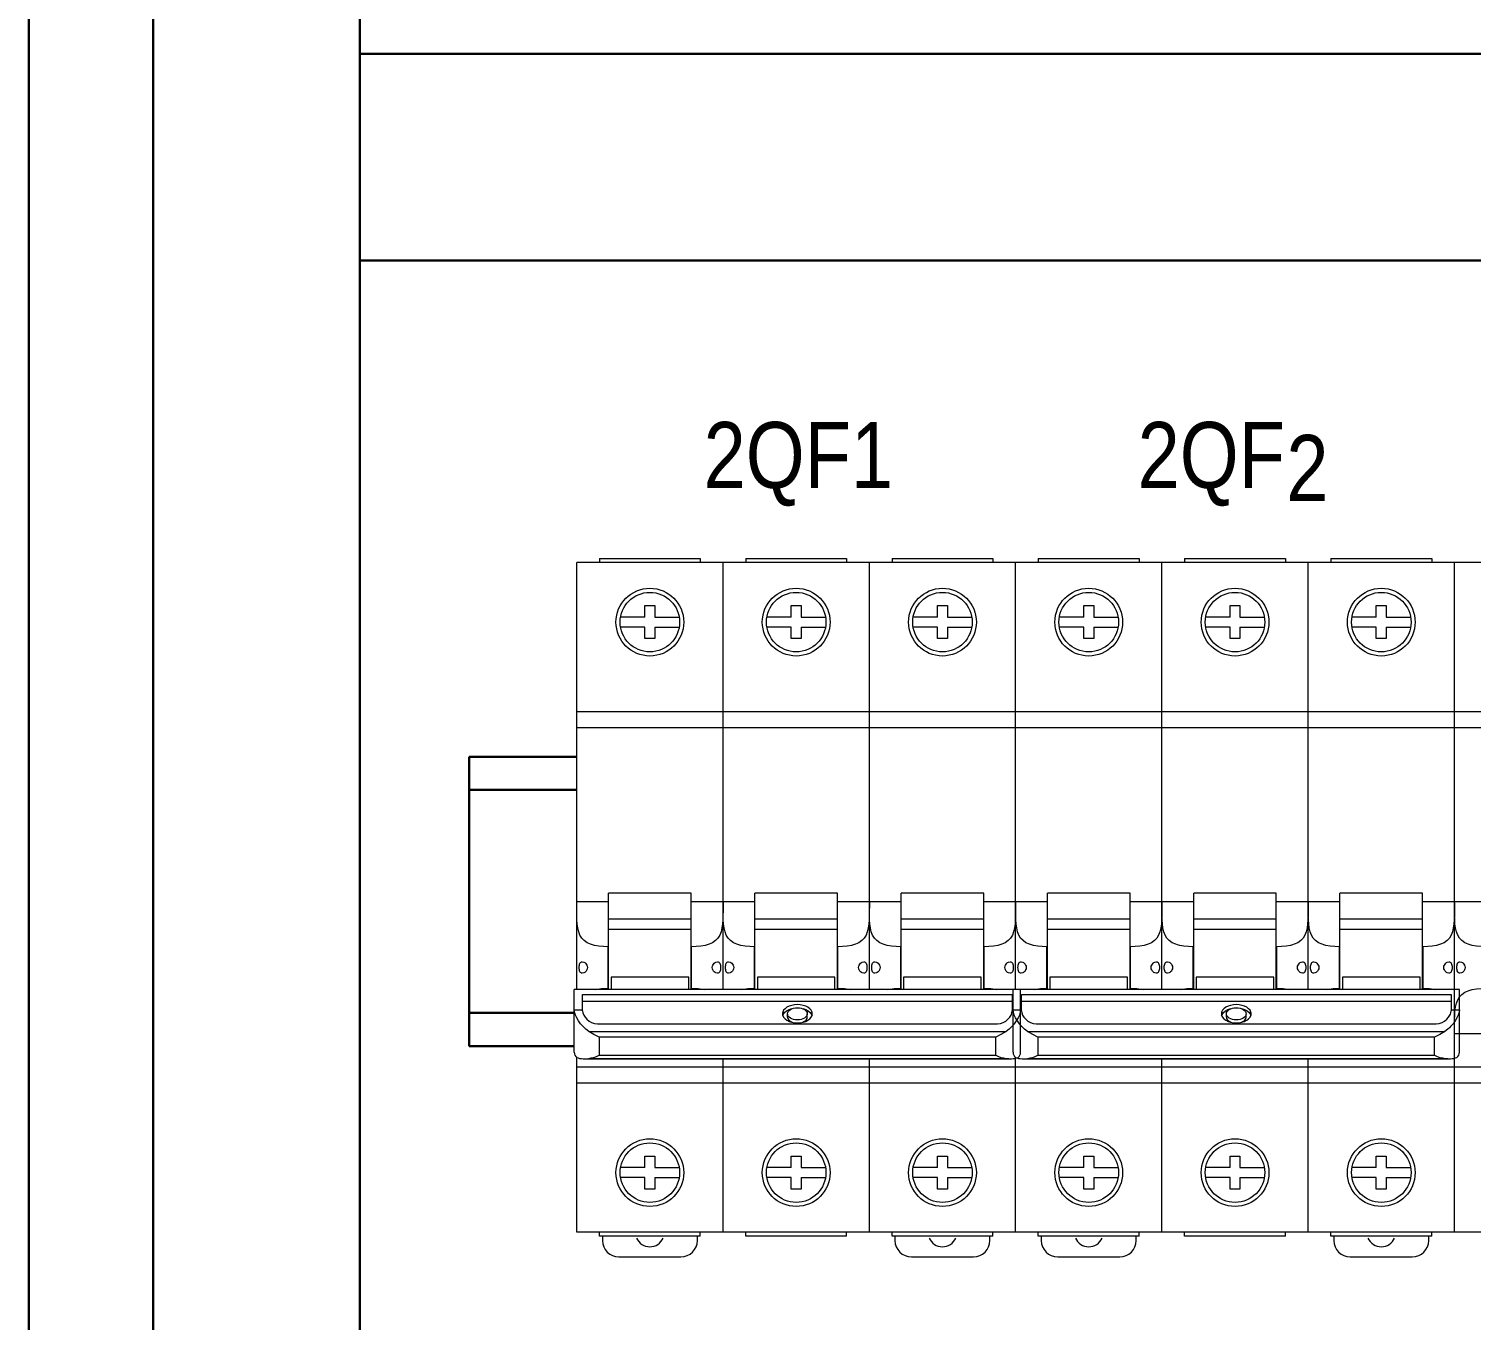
# Model space of a CAD drawing. Header units: millimetres. Extents: x -6000 to 26000, y -6000 to 26000.
# Drawn here: x 78.19 to 102.47, y -4519.21 to -4497.48 of the extents above; entities that cross this region are included whole.
import ezdxf

# ---------------------------------------------------------------- set-up
doc = ezdxf.new("R2010")
doc.units = ezdxf.units.MM
doc.header["$MEASUREMENT"] = 0
for name, color, linetype, lineweight in [('Чертеж и Рисунок_Ном._пера__1', 7, 'Continuous', 15), ('Чертеж и Рисунок_Ном._пера__21', 7, 'Continuous', 30), ('Чертеж и Рисунок_Ном._пера__7', 7, 'Continuous', 15)]:
    doc.layers.add(name, color=color, linetype=linetype, lineweight=lineweight)
doc.styles.add('СГЕНЕРИР_СТИЛЬ_1', font='ARIALN.TTF')

msp = doc.modelspace()

# ---------------------------------------------------------------- linework, layer by layer
at = {"layer": 'Чертеж и Рисунок_Ном._пера__21', "color": 7, "linetype": 'Continuous', "lineweight": 30}
for p, q in [((78.19, -4613.632), (78.19, -4363.252)), ((80.281, -4554.544), (80.281, -4371.272)), ((83.759, -4371.272), (83.759, -4554.544)), ((83.759, -4497.902), (156.104, -4497.902)), ((83.759, -4501.379), (83.759, -4497.902)), ((156.104, -4501.379), (83.759, -4501.379)), ((85.603, -4509.731), (87.411, -4509.731)), ((85.603, -4514.6), (85.603, -4509.731)), ((85.603, -4510.288), (87.411, -4510.288)), ((87.377, -4514.043), (85.603, -4514.043)), ((87.37, -4514.6), (85.603, -4514.6))]:
    msp.add_line(p, q, dxfattribs=at)
at = {"layer": 'Чертеж и Рисунок_Ном._пера__7', "color": 7, "linetype": 'Continuous', "lineweight": 15}
for p, q in [((87.411, -4513.648), (87.411, -4506.464)), ((94.798, -4506.464), (87.411, -4506.464)), ((87.794, -4506.395), (87.794, -4506.464)), ((87.794, -4506.395), (89.491, -4506.395)), ((89.491, -4506.395), (89.491, -4506.464)), ((89.874, -4513.648), (89.874, -4506.464)), ((90.256, -4506.395), (90.256, -4506.464)), ((90.256, -4506.395), (91.953, -4506.395)), ((91.953, -4506.395), (91.953, -4506.464)), ((92.336, -4513.648), (92.336, -4506.464)), ((92.718, -4506.395), (92.718, -4506.464)), ((92.718, -4506.395), (94.415, -4506.395)), ((94.415, -4506.395), (94.415, -4506.464)), ((94.798, -4513.648), (94.798, -4506.464)), ((94.798, -4513.648), (94.798, -4506.464)), ((102.184, -4506.464), (94.798, -4506.464)), ((95.18, -4506.395), (95.18, -4506.464)), ((95.18, -4506.395), (96.877, -4506.395)), ((96.877, -4506.395), (96.877, -4506.464)), ((97.26, -4513.648), (97.26, -4506.464)), ((97.642, -4506.395), (97.642, -4506.464)), ((97.642, -4506.395), (99.339, -4506.395)), ((99.339, -4506.395), (99.339, -4506.464)), ((99.722, -4513.648), (99.722, -4506.464)), ((100.104, -4506.395), (100.104, -4506.464)), ((100.104, -4506.395), (101.801, -4506.395)), ((101.801, -4506.395), (101.801, -4506.464)), ((102.184, -4513.648), (102.184, -4506.464)), ((102.184, -4517.731), (102.184, -4506.464)), ((104.646, -4506.464), (102.184, -4506.464)), ((88.559, -4507.382), (88.559, -4507.187)), ((88.559, -4507.187), (88.726, -4507.187)), ((88.726, -4507.187), (88.726, -4507.382)), ((91.021, -4507.382), (91.021, -4507.187)), ((91.021, -4507.187), (91.188, -4507.187)), ((91.188, -4507.187), (91.188, -4507.382)), ((93.483, -4507.382), (93.483, -4507.187)), ((93.483, -4507.187), (93.65, -4507.187)), ((93.65, -4507.187), (93.65, -4507.382)), ((95.945, -4507.382), (95.945, -4507.187)), ((95.945, -4507.187), (96.112, -4507.187)), ((96.112, -4507.187), (96.112, -4507.382)), ((98.407, -4507.382), (98.407, -4507.187)), ((98.407, -4507.187), (98.574, -4507.187)), ((98.574, -4507.187), (98.574, -4507.382)), ((100.869, -4507.382), (100.869, -4507.187)), ((100.869, -4507.187), (101.036, -4507.187)), ((101.036, -4507.187), (101.036, -4507.382)), ((88.559, -4507.382), (88.149, -4507.382)), ((88.726, -4507.382), (89.136, -4507.382)), ((91.021, -4507.382), (90.611, -4507.382)), ((91.188, -4507.382), (91.598, -4507.382)), ((93.483, -4507.382), (93.073, -4507.382)), ((93.65, -4507.382), (94.06, -4507.382)), ((95.945, -4507.382), (95.535, -4507.382)), ((96.112, -4507.382), (96.522, -4507.382)), ((98.407, -4507.382), (97.997, -4507.382)), ((98.574, -4507.382), (98.985, -4507.382)), ((100.869, -4507.382), (100.459, -4507.382)), ((101.036, -4507.382), (101.447, -4507.382)), ((88.559, -4507.549), (88.149, -4507.549)), ((88.559, -4507.744), (88.559, -4507.549)), ((88.726, -4507.549), (88.726, -4507.744)), ((88.726, -4507.549), (89.136, -4507.549)), ((91.021, -4507.549), (90.611, -4507.549)), ((91.021, -4507.744), (91.021, -4507.549)), ((91.188, -4507.549), (91.188, -4507.744)), ((91.188, -4507.549), (91.598, -4507.549)), ((93.483, -4507.549), (93.073, -4507.549)), ((93.483, -4507.744), (93.483, -4507.549)), ((93.65, -4507.549), (93.65, -4507.744)), ((93.65, -4507.549), (94.06, -4507.549)), ((95.945, -4507.549), (95.535, -4507.549)), ((95.945, -4507.744), (95.945, -4507.549)), ((96.112, -4507.549), (96.112, -4507.744)), ((96.112, -4507.549), (96.522, -4507.549)), ((98.407, -4507.549), (97.997, -4507.549)), ((98.407, -4507.744), (98.407, -4507.549)), ((98.574, -4507.549), (98.574, -4507.744)), ((98.574, -4507.549), (98.985, -4507.549)), ((100.869, -4507.549), (100.459, -4507.549)), ((100.869, -4507.744), (100.869, -4507.549)), ((101.036, -4507.549), (101.036, -4507.744)), ((101.036, -4507.549), (101.447, -4507.549)), ((88.726, -4507.744), (88.559, -4507.744)), ((91.188, -4507.744), (91.021, -4507.744)), ((93.65, -4507.744), (93.483, -4507.744)), ((96.112, -4507.744), (95.945, -4507.744)), ((98.574, -4507.744), (98.407, -4507.744)), ((101.036, -4507.744), (100.869, -4507.744)), ((87.411, -4508.968), (94.798, -4508.968)), ((94.798, -4508.968), (102.184, -4508.968)), ((102.184, -4508.968), (104.646, -4508.968)), ((94.798, -4509.246), (87.411, -4509.246)), ((102.184, -4509.246), (94.798, -4509.246)), ((104.646, -4509.246), (102.184, -4509.246)), ((87.947, -4513.648), (87.947, -4512.027)), ((89.338, -4512.027), (87.947, -4512.027)), ((89.338, -4513.648), (89.338, -4512.027)), ((90.409, -4513.648), (90.409, -4512.027)), ((91.8, -4512.027), (90.409, -4512.027)), ((91.8, -4513.648), (91.8, -4512.027)), ((94.262, -4512.027), (92.871, -4512.027)), ((92.871, -4513.648), (92.871, -4512.027)), ((94.262, -4513.648), (94.262, -4512.027)), ((95.333, -4513.648), (95.333, -4512.027)), ((96.724, -4512.027), (95.333, -4512.027)), ((96.724, -4513.648), (96.724, -4512.027)), ((97.795, -4513.648), (97.795, -4512.027)), ((99.186, -4512.027), (97.795, -4512.027)), ((99.186, -4513.648), (99.186, -4512.027)), ((101.648, -4512.027), (100.257, -4512.027)), ((100.257, -4513.648), (100.257, -4512.027)), ((101.648, -4513.648), (101.648, -4512.027)), ((87.411, -4512.165), (87.947, -4512.165)), ((89.338, -4512.165), (90.409, -4512.165)), ((91.8, -4512.165), (92.871, -4512.165)), ((94.262, -4512.165), (94.798, -4512.165)), ((94.798, -4512.165), (95.333, -4512.165)), ((96.724, -4512.165), (97.795, -4512.165)), ((99.186, -4512.165), (100.257, -4512.165)), ((101.648, -4512.165), (102.184, -4512.165)), ((102.184, -4512.165), (102.719, -4512.165)), ((87.947, -4512.46), (89.338, -4512.46)), ((90.409, -4512.46), (91.8, -4512.46)), ((92.871, -4512.46), (94.262, -4512.46)), ((95.333, -4512.46), (96.724, -4512.46)), ((97.795, -4512.46), (99.186, -4512.46)), ((100.257, -4512.46), (101.648, -4512.46)), ((87.947, -4512.631), (89.338, -4512.631)), ((90.409, -4512.631), (91.8, -4512.631)), ((92.871, -4512.631), (94.262, -4512.631)), ((95.333, -4512.631), (96.724, -4512.631)), ((97.795, -4512.631), (99.186, -4512.631)), ((100.257, -4512.631), (101.648, -4512.631)), ((87.94, -4513.628), (87.94, -4512.93)), ((87.947, -4512.93), (87.94, -4512.93)), ((89.345, -4512.93), (89.338, -4512.93)), ((89.345, -4513.628), (89.345, -4512.93)), ((90.402, -4513.628), (90.402, -4512.93)), ((90.409, -4512.93), (90.402, -4512.93)), ((91.807, -4512.93), (91.8, -4512.93)), ((91.807, -4513.628), (91.807, -4512.93)), ((92.871, -4512.93), (92.864, -4512.93)), ((92.864, -4513.628), (92.864, -4512.93)), ((94.269, -4512.93), (94.262, -4512.93)), ((94.269, -4513.628), (94.269, -4512.93)), ((95.326, -4513.628), (95.326, -4512.93)), ((95.333, -4512.93), (95.326, -4512.93)), ((96.731, -4512.93), (96.724, -4512.93)), ((96.731, -4513.628), (96.731, -4512.93)), ((97.788, -4513.628), (97.788, -4512.93)), ((97.795, -4512.93), (97.788, -4512.93)), ((99.193, -4512.93), (99.186, -4512.93)), ((99.193, -4513.628), (99.193, -4512.93)), ((100.257, -4512.93), (100.25, -4512.93)), ((100.25, -4513.628), (100.25, -4512.93)), ((101.655, -4512.93), (101.648, -4512.93)), ((101.655, -4513.628), (101.655, -4512.93)), ((87.989, -4513.44), (87.989, -4513.648)), ((89.296, -4513.44), (87.989, -4513.44)), ((89.296, -4513.648), (89.296, -4513.44)), ((91.758, -4513.44), (90.451, -4513.44)), ((90.451, -4513.44), (90.451, -4513.648)), ((91.758, -4513.648), (91.758, -4513.44)), ((94.22, -4513.44), (92.913, -4513.44)), ((92.913, -4513.44), (92.913, -4513.648)), ((94.22, -4513.648), (94.22, -4513.44)), ((95.375, -4513.44), (95.375, -4513.648)), ((96.682, -4513.44), (95.375, -4513.44)), ((96.682, -4513.648), (96.682, -4513.44)), ((99.145, -4513.44), (97.837, -4513.44)), ((97.837, -4513.44), (97.837, -4513.648)), ((99.145, -4513.648), (99.145, -4513.44)), ((101.607, -4513.44), (100.299, -4513.44)), ((100.299, -4513.44), (100.299, -4513.648)), ((101.607, -4513.648), (101.607, -4513.44)), ((87.37, -4514.703), (87.37, -4513.648)), ((94.881, -4513.648), (87.37, -4513.648)), ((87.509, -4514.008), (87.509, -4513.734)), ((87.509, -4513.734), (94.742, -4513.734)), ((87.94, -4513.628), (87.947, -4513.628)), ((89.338, -4513.628), (89.345, -4513.628)), ((90.402, -4513.628), (90.409, -4513.628)), ((91.8, -4513.628), (91.807, -4513.628)), ((92.864, -4513.628), (92.871, -4513.628)), ((94.262, -4513.628), (94.269, -4513.628)), ((94.742, -4513.734), (94.742, -4514.008)), ((94.756, -4514.703), (94.756, -4513.648)), ((102.267, -4513.648), (94.756, -4513.648)), ((94.881, -4514.703), (94.881, -4513.648)), ((94.895, -4514.008), (94.895, -4513.734)), ((94.895, -4513.734), (102.128, -4513.734)), ((95.326, -4513.628), (95.333, -4513.628)), ((96.724, -4513.628), (96.731, -4513.628)), ((97.788, -4513.628), (97.795, -4513.628)), ((99.186, -4513.628), (99.193, -4513.628)), ((100.25, -4513.628), (100.257, -4513.628)), ((101.648, -4513.628), (101.655, -4513.628)), ((102.128, -4513.734), (102.128, -4514.008)), ((102.267, -4514.703), (102.267, -4513.648)), ((87.37, -4513.991), (87.509, -4513.991)), ((87.509, -4513.843), (94.742, -4513.843)), ((94.742, -4513.991), (94.881, -4513.991)), ((94.756, -4513.991), (94.895, -4513.991)), ((94.895, -4513.843), (102.128, -4513.843)), ((102.128, -4513.991), (102.267, -4513.991)), ((87.759, -4514.225), (94.492, -4514.225)), ((90.958, -4514.112), (90.958, -4514.057)), ((91.292, -4514.112), (91.292, -4514.057)), ((95.145, -4514.225), (101.878, -4514.225)), ((98.345, -4514.112), (98.345, -4514.057)), ((98.679, -4514.112), (98.679, -4514.057)), ((87.613, -4514.353), (94.638, -4514.353)), ((87.787, -4514.452), (87.787, -4514.756)), ((94.464, -4514.452), (87.787, -4514.452)), ((94.464, -4514.756), (94.464, -4514.452)), ((94.999, -4514.353), (102.024, -4514.353)), ((95.173, -4514.452), (95.173, -4514.756)), ((101.85, -4514.452), (95.173, -4514.452)), ((101.85, -4514.756), (101.85, -4514.452)), ((102.719, -4514.392), (102.184, -4514.392)), ((87.787, -4514.756), (94.464, -4514.756)), ((95.173, -4514.756), (101.85, -4514.756)), ((87.411, -4517.731), (87.411, -4514.783)), ((87.411, -4514.949), (94.798, -4514.949)), ((87.521, -4514.814), (87.613, -4514.808)), ((87.521, -4514.814), (94.73, -4514.814)), ((87.613, -4514.808), (94.638, -4514.808)), ((89.874, -4517.731), (89.874, -4514.814)), ((92.336, -4517.731), (92.336, -4514.814)), ((94.798, -4517.731), (94.798, -4514.783)), ((94.798, -4517.731), (94.798, -4514.805)), ((94.798, -4514.949), (102.184, -4514.949)), ((94.907, -4514.814), (94.999, -4514.808)), ((94.907, -4514.814), (102.116, -4514.814)), ((94.999, -4514.808), (102.024, -4514.808)), ((97.26, -4517.731), (97.26, -4514.814)), ((99.722, -4517.731), (99.722, -4514.814)), ((102.184, -4517.731), (102.184, -4514.805)), ((102.184, -4514.949), (104.646, -4514.949)), ((94.798, -4515.227), (87.411, -4515.227)), ((102.184, -4515.227), (94.798, -4515.227)), ((104.646, -4515.227), (102.184, -4515.227)), ((88.559, -4516.451), (88.726, -4516.451)), ((88.559, -4516.646), (88.559, -4516.451)), ((88.726, -4516.451), (88.726, -4516.646)), ((91.021, -4516.451), (91.188, -4516.451)), ((91.021, -4516.646), (91.021, -4516.451)), ((91.188, -4516.451), (91.188, -4516.646)), ((93.483, -4516.451), (93.65, -4516.451)), ((93.483, -4516.646), (93.483, -4516.451)), ((93.65, -4516.451), (93.65, -4516.646)), ((95.945, -4516.451), (96.112, -4516.451)), ((95.945, -4516.646), (95.945, -4516.451)), ((96.112, -4516.451), (96.112, -4516.646)), ((98.407, -4516.451), (98.574, -4516.451)), ((98.407, -4516.646), (98.407, -4516.451)), ((98.574, -4516.451), (98.574, -4516.646)), ((100.869, -4516.451), (101.036, -4516.451)), ((100.869, -4516.646), (100.869, -4516.451)), ((101.036, -4516.451), (101.036, -4516.646)), ((88.559, -4516.646), (88.149, -4516.646)), ((88.726, -4516.646), (89.136, -4516.646)), ((91.021, -4516.646), (90.611, -4516.646)), ((91.188, -4516.646), (91.598, -4516.646)), ((93.483, -4516.646), (93.073, -4516.646)), ((93.65, -4516.646), (94.06, -4516.646)), ((95.945, -4516.646), (95.535, -4516.646)), ((96.112, -4516.646), (96.522, -4516.646)), ((98.407, -4516.646), (97.997, -4516.646)), ((98.574, -4516.646), (98.985, -4516.646)), ((100.869, -4516.646), (100.459, -4516.646)), ((101.036, -4516.646), (101.447, -4516.646)), ((88.559, -4516.813), (88.149, -4516.813)), ((88.559, -4517.008), (88.559, -4516.813)), ((88.726, -4516.813), (89.136, -4516.813)), ((88.726, -4516.813), (88.726, -4517.008)), ((91.021, -4516.813), (90.611, -4516.813)), ((91.021, -4517.008), (91.021, -4516.813)), ((91.188, -4516.813), (91.598, -4516.813)), ((91.188, -4516.813), (91.188, -4517.008)), ((93.483, -4516.813), (93.073, -4516.813)), ((93.483, -4517.008), (93.483, -4516.813)), ((93.65, -4516.813), (94.06, -4516.813)), ((93.65, -4516.813), (93.65, -4517.008)), ((95.945, -4516.813), (95.535, -4516.813)), ((95.945, -4517.008), (95.945, -4516.813)), ((96.112, -4516.813), (96.522, -4516.813)), ((96.112, -4516.813), (96.112, -4517.008)), ((98.407, -4516.813), (97.997, -4516.813)), ((98.407, -4517.008), (98.407, -4516.813)), ((98.574, -4516.813), (98.985, -4516.813)), ((98.574, -4516.813), (98.574, -4517.008)), ((100.869, -4516.813), (100.459, -4516.813)), ((100.869, -4517.008), (100.869, -4516.813)), ((101.036, -4516.813), (101.447, -4516.813)), ((101.036, -4516.813), (101.036, -4517.008)), ((88.726, -4517.008), (88.559, -4517.008)), ((91.188, -4517.008), (91.021, -4517.008)), ((93.65, -4517.008), (93.483, -4517.008)), ((96.112, -4517.008), (95.945, -4517.008)), ((98.574, -4517.008), (98.407, -4517.008)), ((101.036, -4517.008), (100.869, -4517.008)), ((94.798, -4517.731), (87.411, -4517.731)), ((87.794, -4517.801), (87.794, -4517.731)), ((89.491, -4517.801), (87.794, -4517.801)), ((87.843, -4517.801), (87.843, -4517.87)), ((89.442, -4517.87), (89.442, -4517.801)), ((89.491, -4517.801), (89.491, -4517.731)), ((90.256, -4517.801), (90.256, -4517.731)), ((91.953, -4517.801), (90.256, -4517.801)), ((91.953, -4517.801), (91.953, -4517.731)), ((92.718, -4517.801), (92.718, -4517.731)), ((94.415, -4517.801), (92.718, -4517.801)), ((92.767, -4517.801), (92.767, -4517.87)), ((94.366, -4517.87), (94.366, -4517.801)), ((94.415, -4517.801), (94.415, -4517.731)), ((102.184, -4517.731), (94.798, -4517.731)), ((95.18, -4517.801), (95.18, -4517.731)), ((96.877, -4517.801), (95.18, -4517.801)), ((95.229, -4517.801), (95.229, -4517.87)), ((96.829, -4517.87), (96.829, -4517.801)), ((96.877, -4517.801), (96.877, -4517.731)), ((97.642, -4517.801), (97.642, -4517.731)), ((99.339, -4517.801), (97.642, -4517.801)), ((99.339, -4517.801), (99.339, -4517.731)), ((100.104, -4517.801), (100.104, -4517.731)), ((101.801, -4517.801), (100.104, -4517.801)), ((100.153, -4517.801), (100.153, -4517.87)), ((101.753, -4517.87), (101.753, -4517.801)), ((101.801, -4517.801), (101.801, -4517.731)), ((104.646, -4517.731), (102.184, -4517.731)), ((88.121, -4518.148), (89.164, -4518.148)), ((93.045, -4518.148), (94.088, -4518.148)), ((95.507, -4518.148), (96.55, -4518.148)), ((100.431, -4518.148), (101.474, -4518.148))]:
    msp.add_line(p, q, dxfattribs=at)
at = {"layer": 'Чертеж и Рисунок_Ном._пера__7', "color": 7, "linetype": 'Continuous', "lineweight": 15, "flags": 128}
for points in [[(87.94, -4512.93), (87.861, -4512.927), (87.784, -4512.92), (87.711, -4512.907), (87.677, -4512.898), (87.645, -4512.888), (87.586, -4512.861), (87.536, -4512.826), (87.497, -4512.784), (87.466, -4512.733), (87.445, -4512.676), (87.43, -4512.613), (87.421, -4512.546), (87.415, -4512.474), (87.413, -4512.4), (87.412, -4512.323), (87.411, -4512.244), (87.411, -4512.165)], [(89.874, -4512.165), (89.873, -4512.244), (89.873, -4512.323), (89.872, -4512.4), (89.87, -4512.474), (89.864, -4512.546), (89.855, -4512.613), (89.84, -4512.676), (89.819, -4512.733), (89.788, -4512.784), (89.749, -4512.826), (89.699, -4512.861), (89.64, -4512.888), (89.608, -4512.898), (89.574, -4512.907), (89.501, -4512.92), (89.424, -4512.927), (89.345, -4512.93)], [(90.402, -4512.93), (90.323, -4512.927), (90.246, -4512.92), (90.173, -4512.907), (90.139, -4512.898), (90.107, -4512.888), (90.048, -4512.861), (89.998, -4512.826), (89.959, -4512.784), (89.928, -4512.733), (89.907, -4512.676), (89.892, -4512.613), (89.883, -4512.546), (89.877, -4512.474), (89.875, -4512.4), (89.874, -4512.323), (89.874, -4512.244), (89.874, -4512.165)], [(92.336, -4512.165), (92.336, -4512.244), (92.335, -4512.323), (92.334, -4512.4), (92.332, -4512.474), (92.326, -4512.546), (92.317, -4512.613), (92.302, -4512.676), (92.281, -4512.733), (92.25, -4512.784), (92.211, -4512.826), (92.161, -4512.861), (92.102, -4512.888), (92.07, -4512.898), (92.036, -4512.907), (91.963, -4512.92), (91.886, -4512.927), (91.807, -4512.93)], [(92.864, -4512.93), (92.785, -4512.927), (92.708, -4512.92), (92.635, -4512.907), (92.601, -4512.898), (92.569, -4512.888), (92.51, -4512.861), (92.46, -4512.826), (92.421, -4512.784), (92.39, -4512.733), (92.369, -4512.676), (92.354, -4512.613), (92.345, -4512.546), (92.339, -4512.474), (92.337, -4512.4), (92.336, -4512.323), (92.336, -4512.244), (92.336, -4512.165)], [(94.798, -4512.165), (94.798, -4512.244), (94.797, -4512.323), (94.796, -4512.4), (94.794, -4512.474), (94.789, -4512.546), (94.779, -4512.613), (94.765, -4512.676), (94.743, -4512.733), (94.713, -4512.784), (94.673, -4512.826), (94.623, -4512.861), (94.564, -4512.888), (94.532, -4512.898), (94.498, -4512.907), (94.425, -4512.92), (94.348, -4512.927), (94.269, -4512.93)], [(95.326, -4512.93), (95.247, -4512.927), (95.17, -4512.92), (95.098, -4512.907), (95.063, -4512.898), (95.031, -4512.888), (94.972, -4512.861), (94.923, -4512.826), (94.883, -4512.784), (94.852, -4512.733), (94.831, -4512.676), (94.816, -4512.613), (94.807, -4512.546), (94.802, -4512.474), (94.799, -4512.4), (94.798, -4512.323), (94.798, -4512.244), (94.798, -4512.165)], [(97.26, -4512.165), (97.26, -4512.244), (97.259, -4512.323), (97.258, -4512.4), (97.256, -4512.474), (97.251, -4512.546), (97.241, -4512.613), (97.227, -4512.676), (97.205, -4512.733), (97.175, -4512.784), (97.135, -4512.826), (97.085, -4512.861), (97.027, -4512.888), (96.994, -4512.898), (96.96, -4512.907), (96.887, -4512.92), (96.81, -4512.927), (96.731, -4512.93)], [(97.788, -4512.93), (97.709, -4512.927), (97.632, -4512.92), (97.56, -4512.907), (97.525, -4512.898), (97.493, -4512.888), (97.434, -4512.861), (97.385, -4512.826), (97.345, -4512.784), (97.315, -4512.733), (97.293, -4512.676), (97.278, -4512.613), (97.269, -4512.546), (97.264, -4512.474), (97.261, -4512.4), (97.26, -4512.323), (97.26, -4512.244), (97.26, -4512.165)], [(99.722, -4512.165), (99.722, -4512.244), (99.722, -4512.323), (99.72, -4512.4), (99.718, -4512.474), (99.713, -4512.546), (99.703, -4512.613), (99.689, -4512.676), (99.667, -4512.733), (99.637, -4512.784), (99.597, -4512.826), (99.547, -4512.861), (99.489, -4512.888), (99.456, -4512.898), (99.422, -4512.907), (99.349, -4512.92), (99.272, -4512.927), (99.193, -4512.93)], [(100.25, -4512.93), (100.171, -4512.927), (100.094, -4512.92), (100.022, -4512.907), (99.987, -4512.898), (99.955, -4512.888), (99.896, -4512.861), (99.847, -4512.826), (99.807, -4512.784), (99.777, -4512.733), (99.755, -4512.676), (99.74, -4512.613), (99.731, -4512.546), (99.726, -4512.474), (99.723, -4512.4), (99.722, -4512.323), (99.722, -4512.244), (99.722, -4512.165)], [(102.184, -4512.165), (102.184, -4512.244), (102.184, -4512.323), (102.183, -4512.4), (102.18, -4512.474), (102.175, -4512.546), (102.165, -4512.613), (102.151, -4512.676), (102.129, -4512.733), (102.099, -4512.784), (102.059, -4512.826), (102.009, -4512.861), (101.951, -4512.888), (101.918, -4512.898), (101.884, -4512.907), (101.811, -4512.92), (101.734, -4512.927), (101.655, -4512.93)], [(102.712, -4512.93), (102.633, -4512.927), (102.557, -4512.92), (102.484, -4512.907), (102.45, -4512.898), (102.417, -4512.888), (102.358, -4512.861), (102.309, -4512.826), (102.269, -4512.784), (102.239, -4512.733), (102.217, -4512.676), (102.202, -4512.613), (102.193, -4512.546), (102.188, -4512.474), (102.185, -4512.4), (102.184, -4512.323), (102.184, -4512.165)], [(87.452, -4513.279), (87.453, -4513.258), (87.455, -4513.239), (87.46, -4513.222), (87.466, -4513.207), (87.474, -4513.196), (87.483, -4513.188), (87.494, -4513.183), (87.505, -4513.181)], [(87.505, -4513.376), (87.494, -4513.375), (87.483, -4513.37), (87.474, -4513.362), (87.466, -4513.35), (87.46, -4513.336), (87.455, -4513.318), (87.453, -4513.299), (87.452, -4513.279)], [(87.505, -4513.181), (87.531, -4513.188), (87.545, -4513.196), (87.558, -4513.207), (87.571, -4513.22), (87.581, -4513.237), (87.589, -4513.257), (87.592, -4513.279)], [(87.592, -4513.279), (87.589, -4513.301), (87.581, -4513.32), (87.571, -4513.337), (87.558, -4513.351), (87.545, -4513.362), (87.531, -4513.37), (87.505, -4513.376)], [(89.693, -4513.279), (89.696, -4513.257), (89.704, -4513.237), (89.714, -4513.22), (89.727, -4513.207), (89.74, -4513.196), (89.754, -4513.188), (89.78, -4513.181)], [(89.78, -4513.376), (89.754, -4513.37), (89.74, -4513.362), (89.727, -4513.351), (89.714, -4513.337), (89.704, -4513.32), (89.696, -4513.301), (89.693, -4513.279)], [(89.78, -4513.181), (89.791, -4513.183), (89.802, -4513.188), (89.811, -4513.196), (89.819, -4513.207), (89.825, -4513.222), (89.829, -4513.239), (89.832, -4513.258), (89.833, -4513.279)], [(89.833, -4513.279), (89.832, -4513.299), (89.829, -4513.318), (89.825, -4513.336), (89.819, -4513.35), (89.811, -4513.362), (89.802, -4513.37), (89.791, -4513.375), (89.78, -4513.376)], [(89.914, -4513.279), (89.915, -4513.258), (89.918, -4513.239), (89.922, -4513.222), (89.928, -4513.207), (89.936, -4513.196), (89.945, -4513.188), (89.956, -4513.183), (89.967, -4513.181)], [(89.967, -4513.376), (89.956, -4513.375), (89.945, -4513.37), (89.936, -4513.362), (89.928, -4513.35), (89.922, -4513.336), (89.918, -4513.318), (89.915, -4513.299), (89.914, -4513.279)], [(89.967, -4513.181), (89.993, -4513.188), (90.007, -4513.196), (90.02, -4513.207), (90.033, -4513.22), (90.043, -4513.237), (90.051, -4513.257), (90.054, -4513.279)], [(90.054, -4513.279), (90.051, -4513.301), (90.043, -4513.32), (90.033, -4513.337), (90.02, -4513.351), (90.007, -4513.362), (89.993, -4513.37), (89.967, -4513.376)], [(92.155, -4513.279), (92.158, -4513.257), (92.166, -4513.237), (92.176, -4513.22), (92.189, -4513.207), (92.202, -4513.196), (92.216, -4513.188), (92.242, -4513.181)], [(92.242, -4513.376), (92.216, -4513.37), (92.202, -4513.362), (92.189, -4513.351), (92.176, -4513.337), (92.166, -4513.32), (92.158, -4513.301), (92.155, -4513.279)], [(92.242, -4513.181), (92.253, -4513.183), (92.264, -4513.188), (92.273, -4513.196), (92.281, -4513.207), (92.287, -4513.222), (92.292, -4513.239), (92.294, -4513.258), (92.295, -4513.279)], [(92.295, -4513.279), (92.294, -4513.299), (92.292, -4513.318), (92.287, -4513.336), (92.281, -4513.35), (92.273, -4513.362), (92.264, -4513.37), (92.253, -4513.375), (92.242, -4513.376)], [(92.376, -4513.279), (92.377, -4513.258), (92.38, -4513.239), (92.384, -4513.222), (92.39, -4513.207), (92.398, -4513.196), (92.407, -4513.188), (92.418, -4513.183), (92.429, -4513.181)], [(92.429, -4513.376), (92.418, -4513.375), (92.407, -4513.37), (92.398, -4513.362), (92.39, -4513.35), (92.384, -4513.336), (92.38, -4513.318), (92.377, -4513.299), (92.376, -4513.279)], [(92.429, -4513.181), (92.456, -4513.188), (92.469, -4513.196), (92.482, -4513.207), (92.495, -4513.22), (92.505, -4513.237), (92.513, -4513.257), (92.516, -4513.279)], [(92.516, -4513.279), (92.513, -4513.301), (92.505, -4513.32), (92.495, -4513.337), (92.482, -4513.351), (92.469, -4513.362), (92.456, -4513.37), (92.429, -4513.376)], [(94.617, -4513.279), (94.62, -4513.257), (94.628, -4513.237), (94.639, -4513.22), (94.651, -4513.207), (94.664, -4513.196), (94.678, -4513.188), (94.704, -4513.181)], [(94.704, -4513.376), (94.678, -4513.37), (94.664, -4513.362), (94.651, -4513.351), (94.639, -4513.337), (94.628, -4513.32), (94.62, -4513.301), (94.617, -4513.279)], [(94.704, -4513.181), (94.715, -4513.183), (94.726, -4513.188), (94.735, -4513.196), (94.743, -4513.207), (94.749, -4513.222), (94.754, -4513.239), (94.756, -4513.258), (94.757, -4513.279)], [(94.757, -4513.279), (94.756, -4513.299), (94.754, -4513.318), (94.749, -4513.336), (94.743, -4513.35), (94.735, -4513.362), (94.726, -4513.37), (94.715, -4513.375), (94.704, -4513.376)], [(94.838, -4513.279), (94.839, -4513.258), (94.842, -4513.239), (94.846, -4513.222), (94.852, -4513.207), (94.86, -4513.196), (94.869, -4513.188), (94.88, -4513.183), (94.891, -4513.181)], [(94.891, -4513.376), (94.88, -4513.375), (94.869, -4513.37), (94.86, -4513.362), (94.852, -4513.35), (94.846, -4513.336), (94.842, -4513.318), (94.839, -4513.299), (94.838, -4513.279)], [(94.891, -4513.181), (94.918, -4513.188), (94.931, -4513.196), (94.944, -4513.207), (94.957, -4513.22), (94.967, -4513.237), (94.975, -4513.257), (94.978, -4513.279)], [(94.978, -4513.279), (94.975, -4513.301), (94.967, -4513.32), (94.957, -4513.337), (94.944, -4513.351), (94.931, -4513.362), (94.918, -4513.37), (94.891, -4513.376)], [(97.08, -4513.279), (97.082, -4513.257), (97.09, -4513.237), (97.101, -4513.22), (97.113, -4513.207), (97.126, -4513.196), (97.14, -4513.188), (97.166, -4513.181)], [(97.166, -4513.376), (97.14, -4513.37), (97.126, -4513.362), (97.113, -4513.351), (97.101, -4513.337), (97.09, -4513.32), (97.082, -4513.301), (97.08, -4513.279)], [(97.166, -4513.181), (97.178, -4513.183), (97.188, -4513.188), (97.197, -4513.196), (97.205, -4513.207), (97.211, -4513.222), (97.216, -4513.239), (97.218, -4513.258), (97.219, -4513.279)], [(97.219, -4513.279), (97.218, -4513.299), (97.216, -4513.318), (97.211, -4513.336), (97.205, -4513.35), (97.197, -4513.362), (97.188, -4513.37), (97.178, -4513.375), (97.166, -4513.376)], [(97.3, -4513.279), (97.301, -4513.258), (97.304, -4513.239), (97.308, -4513.222), (97.314, -4513.207), (97.322, -4513.196), (97.331, -4513.188), (97.342, -4513.183), (97.353, -4513.181)], [(97.353, -4513.376), (97.342, -4513.375), (97.331, -4513.37), (97.322, -4513.362), (97.314, -4513.35), (97.308, -4513.336), (97.304, -4513.318), (97.301, -4513.299), (97.3, -4513.279)], [(97.353, -4513.181), (97.38, -4513.188), (97.393, -4513.196), (97.406, -4513.207), (97.419, -4513.22), (97.429, -4513.237), (97.437, -4513.257), (97.44, -4513.279)], [(97.44, -4513.279), (97.437, -4513.301), (97.429, -4513.32), (97.419, -4513.337), (97.406, -4513.351), (97.393, -4513.362), (97.38, -4513.37), (97.353, -4513.376)], [(99.542, -4513.279), (99.544, -4513.257), (99.552, -4513.237), (99.563, -4513.22), (99.575, -4513.207), (99.588, -4513.196), (99.602, -4513.188), (99.628, -4513.181)], [(99.628, -4513.376), (99.602, -4513.37), (99.588, -4513.362), (99.575, -4513.351), (99.563, -4513.337), (99.552, -4513.32), (99.544, -4513.301), (99.542, -4513.279)], [(99.628, -4513.181), (99.64, -4513.183), (99.65, -4513.188), (99.659, -4513.196), (99.667, -4513.207), (99.673, -4513.222), (99.678, -4513.239), (99.68, -4513.258), (99.681, -4513.279)], [(99.681, -4513.279), (99.68, -4513.299), (99.678, -4513.318), (99.673, -4513.336), (99.667, -4513.35), (99.659, -4513.362), (99.65, -4513.37), (99.64, -4513.375), (99.628, -4513.376)], [(99.762, -4513.279), (99.763, -4513.258), (99.766, -4513.239), (99.77, -4513.222), (99.777, -4513.207), (99.784, -4513.196), (99.794, -4513.188), (99.804, -4513.183), (99.815, -4513.181)], [(99.815, -4513.376), (99.804, -4513.375), (99.794, -4513.37), (99.784, -4513.362), (99.777, -4513.35), (99.77, -4513.336), (99.766, -4513.318), (99.763, -4513.299), (99.762, -4513.279)], [(99.815, -4513.181), (99.842, -4513.188), (99.855, -4513.196), (99.869, -4513.207), (99.881, -4513.22), (99.892, -4513.237), (99.899, -4513.257), (99.902, -4513.279)], [(99.902, -4513.279), (99.899, -4513.301), (99.892, -4513.32), (99.881, -4513.337), (99.869, -4513.351), (99.855, -4513.362), (99.842, -4513.37), (99.815, -4513.376)], [(102.004, -4513.279), (102.007, -4513.257), (102.014, -4513.237), (102.025, -4513.22), (102.037, -4513.207), (102.05, -4513.196), (102.064, -4513.188), (102.09, -4513.181)], [(102.09, -4513.376), (102.064, -4513.37), (102.05, -4513.362), (102.037, -4513.351), (102.025, -4513.337), (102.014, -4513.32), (102.007, -4513.301), (102.004, -4513.279)], [(102.09, -4513.181), (102.102, -4513.183), (102.112, -4513.188), (102.121, -4513.196), (102.129, -4513.207), (102.135, -4513.222), (102.14, -4513.239), (102.143, -4513.258), (102.143, -4513.279)], [(102.143, -4513.279), (102.143, -4513.299), (102.14, -4513.318), (102.135, -4513.336), (102.129, -4513.35), (102.121, -4513.362), (102.112, -4513.37), (102.102, -4513.375), (102.09, -4513.376)], [(102.224, -4513.279), (102.225, -4513.258), (102.228, -4513.239), (102.232, -4513.222), (102.239, -4513.207), (102.246, -4513.196), (102.256, -4513.188), (102.266, -4513.183), (102.277, -4513.181)], [(102.277, -4513.376), (102.266, -4513.375), (102.256, -4513.37), (102.246, -4513.362), (102.239, -4513.35), (102.232, -4513.336), (102.228, -4513.318), (102.225, -4513.299), (102.224, -4513.279)], [(102.277, -4513.181), (102.304, -4513.188), (102.317, -4513.196), (102.331, -4513.207), (102.343, -4513.22), (102.354, -4513.237), (102.361, -4513.257), (102.364, -4513.279)], [(102.364, -4513.279), (102.361, -4513.301), (102.354, -4513.32), (102.343, -4513.337), (102.331, -4513.351), (102.317, -4513.362), (102.304, -4513.37), (102.277, -4513.376)], [(87.726, -4513.647), (87.83, -4513.632), (87.94, -4513.628)], [(89.345, -4513.628), (89.455, -4513.632), (89.559, -4513.647)], [(90.188, -4513.647), (90.292, -4513.632), (90.402, -4513.628)], [(91.807, -4513.628), (91.917, -4513.632), (92.021, -4513.647)], [(92.65, -4513.647), (92.754, -4513.632), (92.864, -4513.628)], [(94.269, -4513.628), (94.379, -4513.632), (94.483, -4513.647)], [(95.112, -4513.647), (95.217, -4513.632), (95.326, -4513.628)], [(96.731, -4513.628), (96.841, -4513.632), (96.945, -4513.647)], [(97.575, -4513.647), (97.679, -4513.632), (97.788, -4513.628)], [(99.193, -4513.628), (99.303, -4513.632), (99.407, -4513.647)], [(100.037, -4513.647), (100.141, -4513.632), (100.25, -4513.628)], [(101.655, -4513.628), (101.765, -4513.632), (101.869, -4513.647)], [(102.184, -4514.392), (102.184, -4514.235), (102.185, -4514.158), (102.188, -4514.083), (102.193, -4514.012), (102.202, -4513.944), (102.217, -4513.881), (102.239, -4513.824), (102.269, -4513.774), (102.309, -4513.731), (102.358, -4513.696), (102.417, -4513.67), (102.45, -4513.659), (102.484, -4513.65), (102.557, -4513.637), (102.633, -4513.63), (102.712, -4513.628)], [(87.613, -4514.353), (87.563, -4514.315), (87.517, -4514.272), (87.476, -4514.225), (87.44, -4514.177), (87.411, -4514.127), (87.389, -4514.079), (87.375, -4514.032), (87.37, -4513.991)], [(87.509, -4514.008), (87.514, -4514.043), (87.528, -4514.079), (87.551, -4514.116), (87.582, -4514.15), (87.619, -4514.18), (87.662, -4514.204), (87.709, -4514.22), (87.759, -4514.225)], [(91.125, -4513.903), (91.077, -4513.906), (91.03, -4513.915), (90.986, -4513.929), (90.948, -4513.948), (90.917, -4513.972), (90.894, -4513.998), (90.88, -4514.027), (90.876, -4514.042), (90.875, -4514.057)], [(90.886, -4514.067), (90.909, -4514.035), (90.942, -4514.007), (90.985, -4513.985), (91.034, -4513.969)], [(90.958, -4514.057), (90.962, -4514.037), (90.971, -4514.018), (90.987, -4514), (91.007, -4513.985), (91.033, -4513.972), (91.062, -4513.962), (91.093, -4513.957), (91.125, -4513.955)], [(91.376, -4514.057), (91.375, -4514.042), (91.371, -4514.027), (91.357, -4513.998), (91.334, -4513.972), (91.302, -4513.948), (91.265, -4513.929), (91.221, -4513.915), (91.174, -4513.906), (91.125, -4513.903)], [(91.125, -4513.955), (91.158, -4513.957), (91.189, -4513.962), (91.218, -4513.972), (91.243, -4513.985), (91.264, -4514), (91.28, -4514.018), (91.289, -4514.037), (91.292, -4514.057)], [(91.216, -4513.968), (91.266, -4513.985), (91.309, -4514.007), (91.342, -4514.035), (91.365, -4514.067)], [(94.492, -4514.225), (94.541, -4514.22), (94.589, -4514.204), (94.632, -4514.18), (94.669, -4514.15), (94.699, -4514.116), (94.722, -4514.079), (94.731, -4514.061), (94.737, -4514.043), (94.742, -4514.008)], [(94.881, -4513.991), (94.876, -4514.032), (94.862, -4514.079), (94.84, -4514.127), (94.81, -4514.177), (94.775, -4514.225), (94.734, -4514.272), (94.712, -4514.294), (94.688, -4514.315), (94.638, -4514.353)], [(94.999, -4514.353), (94.949, -4514.315), (94.903, -4514.272), (94.862, -4514.225), (94.827, -4514.177), (94.797, -4514.127), (94.775, -4514.079), (94.761, -4514.032), (94.756, -4513.991)], [(94.895, -4514.008), (94.9, -4514.043), (94.915, -4514.079), (94.938, -4514.116), (94.968, -4514.15), (95.005, -4514.18), (95.048, -4514.204), (95.096, -4514.22), (95.145, -4514.225)], [(98.512, -4513.903), (98.463, -4513.906), (98.416, -4513.915), (98.373, -4513.929), (98.335, -4513.948), (98.303, -4513.972), (98.28, -4513.998), (98.266, -4514.027), (98.262, -4514.042), (98.261, -4514.057)], [(98.272, -4514.067), (98.295, -4514.035), (98.328, -4514.007), (98.371, -4513.985), (98.421, -4513.969)], [(98.345, -4514.057), (98.348, -4514.037), (98.357, -4514.018), (98.373, -4514), (98.394, -4513.985), (98.419, -4513.972), (98.448, -4513.962), (98.479, -4513.957), (98.512, -4513.955)], [(98.762, -4514.057), (98.761, -4514.042), (98.757, -4514.027), (98.743, -4513.998), (98.72, -4513.972), (98.689, -4513.948), (98.651, -4513.929), (98.607, -4513.915), (98.56, -4513.906), (98.512, -4513.903)], [(98.512, -4513.955), (98.544, -4513.957), (98.575, -4513.962), (98.604, -4513.972), (98.63, -4513.985), (98.65, -4514), (98.666, -4514.018), (98.675, -4514.037), (98.679, -4514.057)], [(98.602, -4513.968), (98.652, -4513.985), (98.695, -4514.007), (98.728, -4514.035), (98.751, -4514.067)], [(101.878, -4514.225), (101.928, -4514.22), (101.975, -4514.204), (102.018, -4514.18), (102.055, -4514.15), (102.086, -4514.116), (102.109, -4514.079), (102.117, -4514.061), (102.123, -4514.043), (102.128, -4514.008)], [(102.267, -4513.991), (102.263, -4514.032), (102.248, -4514.079), (102.226, -4514.127), (102.197, -4514.177), (102.161, -4514.225), (102.12, -4514.272), (102.098, -4514.294), (102.074, -4514.315), (102.024, -4514.353)], [(90.875, -4514.057), (90.876, -4514.072), (90.88, -4514.087), (90.894, -4514.116), (90.917, -4514.143), (90.948, -4514.166), (90.986, -4514.186), (91.03, -4514.2), (91.077, -4514.209), (91.125, -4514.212)], [(90.879, -4514.084), (90.886, -4514.067)], [(91.125, -4514.16), (91.093, -4514.158), (91.062, -4514.152), (91.033, -4514.143), (91.007, -4514.13), (90.987, -4514.114), (90.971, -4514.097), (90.962, -4514.077), (90.958, -4514.057)], [(90.958, -4514.112), (90.96, -4514.125), (90.964, -4514.138), (90.979, -4514.162), (90.99, -4514.172), (91.003, -4514.182), (91.036, -4514.199)], [(91.125, -4514.212), (91.174, -4514.209), (91.221, -4514.2), (91.265, -4514.186), (91.302, -4514.166), (91.334, -4514.143), (91.357, -4514.116), (91.371, -4514.087), (91.375, -4514.072), (91.376, -4514.057)], [(91.292, -4514.057), (91.289, -4514.077), (91.28, -4514.097), (91.264, -4514.114), (91.243, -4514.13), (91.218, -4514.143), (91.189, -4514.152), (91.158, -4514.158), (91.125, -4514.16)], [(91.215, -4514.199), (91.247, -4514.182), (91.26, -4514.173), (91.272, -4514.162), (91.287, -4514.138), (91.291, -4514.125), (91.292, -4514.112)], [(91.365, -4514.067), (91.372, -4514.084)], [(98.261, -4514.057), (98.262, -4514.072), (98.266, -4514.087), (98.28, -4514.116), (98.303, -4514.143), (98.335, -4514.166), (98.373, -4514.186), (98.416, -4514.2), (98.463, -4514.209), (98.512, -4514.212)], [(98.265, -4514.084), (98.272, -4514.067)], [(98.512, -4514.16), (98.479, -4514.158), (98.448, -4514.152), (98.419, -4514.143), (98.394, -4514.13), (98.373, -4514.114), (98.357, -4514.097), (98.348, -4514.077), (98.345, -4514.057)], [(98.345, -4514.112), (98.346, -4514.125), (98.35, -4514.138), (98.365, -4514.162), (98.376, -4514.172), (98.39, -4514.182), (98.422, -4514.199)], [(98.512, -4514.212), (98.56, -4514.209), (98.607, -4514.2), (98.651, -4514.186), (98.689, -4514.166), (98.72, -4514.143), (98.743, -4514.116), (98.757, -4514.087), (98.761, -4514.072), (98.762, -4514.057)], [(98.679, -4514.057), (98.675, -4514.077), (98.666, -4514.097), (98.65, -4514.114), (98.63, -4514.13), (98.604, -4514.143), (98.575, -4514.152), (98.544, -4514.158), (98.512, -4514.16)], [(98.601, -4514.199), (98.633, -4514.182), (98.647, -4514.173), (98.658, -4514.162), (98.673, -4514.138), (98.677, -4514.125), (98.679, -4514.112)], [(98.751, -4514.067), (98.758, -4514.084)], [(87.787, -4514.452), (87.699, -4514.406), (87.613, -4514.353)], [(94.638, -4514.353), (94.552, -4514.406), (94.464, -4514.452)], [(95.173, -4514.452), (95.085, -4514.406), (94.999, -4514.353)], [(102.024, -4514.353), (101.938, -4514.406), (101.85, -4514.452)], [(87.37, -4514.703), (87.372, -4514.731), (87.381, -4514.755), (87.394, -4514.774), (87.412, -4514.79), (87.434, -4514.801), (87.46, -4514.808), (87.489, -4514.812), (87.521, -4514.814)], [(87.613, -4514.808), (87.656, -4514.801), (87.699, -4514.79), (87.743, -4514.774), (87.787, -4514.756)], [(94.464, -4514.756), (94.508, -4514.774), (94.552, -4514.79), (94.595, -4514.801), (94.638, -4514.808)], [(94.73, -4514.814), (94.762, -4514.812), (94.791, -4514.808), (94.817, -4514.801), (94.839, -4514.79), (94.857, -4514.774), (94.87, -4514.755), (94.878, -4514.731), (94.881, -4514.703)], [(94.756, -4514.703), (94.759, -4514.731), (94.767, -4514.755), (94.78, -4514.774), (94.798, -4514.79), (94.82, -4514.801), (94.846, -4514.808), (94.875, -4514.812), (94.907, -4514.814)], [(94.999, -4514.808), (95.042, -4514.801), (95.085, -4514.79), (95.129, -4514.774), (95.173, -4514.756)], [(101.85, -4514.756), (101.894, -4514.774), (101.938, -4514.79), (101.981, -4514.801), (102.024, -4514.808)], [(102.116, -4514.814), (102.148, -4514.812), (102.177, -4514.808), (102.203, -4514.801), (102.225, -4514.79), (102.243, -4514.774), (102.256, -4514.755), (102.265, -4514.731), (102.267, -4514.703)], [(94.638, -4514.808), (94.686, -4514.812), (94.73, -4514.814)], [(102.024, -4514.808), (102.072, -4514.812), (102.116, -4514.814)]]:
    msp.add_lwpolyline(points, dxfattribs=at)
at = {"layer": 'Чертеж и Рисунок_Ном._пера__7', "color": 7, "linetype": 'Continuous', "lineweight": 15}
for centre, radius in [((88.642, -4507.466), 0.57), ((88.642, -4507.466), 0.501), ((91.105, -4507.466), 0.57), ((91.105, -4507.466), 0.501), ((93.567, -4507.466), 0.57), ((93.567, -4507.466), 0.501), ((96.029, -4507.466), 0.57), ((96.029, -4507.466), 0.501), ((98.491, -4507.466), 0.57), ((98.491, -4507.466), 0.501), ((100.953, -4507.466), 0.57), ((100.953, -4507.466), 0.501), ((88.642, -4516.73), 0.57), ((91.105, -4516.73), 0.57), ((93.567, -4516.73), 0.57), ((96.029, -4516.73), 0.57), ((98.491, -4516.73), 0.57), ((100.953, -4516.73), 0.57), ((88.642, -4516.73), 0.501), ((91.105, -4516.73), 0.501), ((93.567, -4516.73), 0.501), ((96.029, -4516.73), 0.501), ((98.491, -4516.73), 0.501), ((100.953, -4516.73), 0.501)]:
    msp.add_circle(centre, radius, dxfattribs=at)
for centre, radius, start, end in [((88.121, -4517.87), 0.278, 180, 270), ((88.642, -4517.731), 0.246, 203.9426, 335.9963), ((89.164, -4517.87), 0.278, 270, 0), ((93.045, -4517.87), 0.278, 180, 270), ((93.567, -4517.731), 0.246, 203.9426, 335.9963), ((94.088, -4517.87), 0.278, 270, 0), ((95.507, -4517.87), 0.278, 180, 270), ((96.029, -4517.731), 0.246, 203.9426, 335.9963), ((96.55, -4517.87), 0.278, 270, 0), ((100.431, -4517.87), 0.278, 180, 270), ((100.953, -4517.731), 0.246, 203.9426, 335.9963), ((101.474, -4517.87), 0.278, 270, 0)]:
    msp.add_arc(centre, radius, start, end, dxfattribs=at)

# ---------------------------------------------------------------- texts
at = {"layer": 'Чертеж и Рисунок_Ном._пера__1', "color": 7, "linetype": 'Continuous', "lineweight": 15, "char_height": 1.1128, "attachment_point": 7, "style": 'СГЕНЕРИР_СТИЛЬ_1'}
for s, insert in [('\\A1;{\\pql;\\fArial Narrow|b0|i0|c204|p34;2QF1}', (89.547, -4505.516)), ('\\A1;{\\pql;\\fArial Narrow|b0|i0|c204|p34;2QF}', (96.852, -4505.516)), ('\\A1;{\\pql;\\fArial Narrow|b0|i0|c204|p34;2}', (99.355, -4505.429))]:
    msp.add_mtext(s, dxfattribs=dict(at, insert=insert))

doc.saveas('drawing.dxf')
